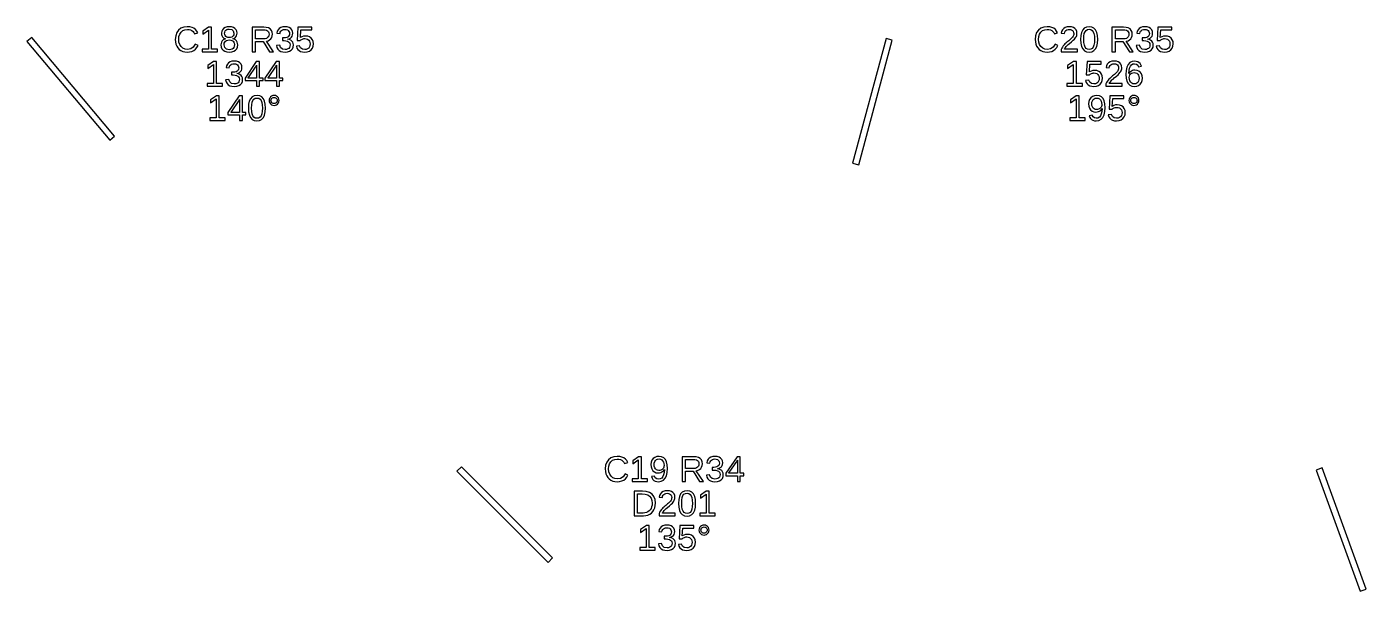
# Model space of a CAD drawing. Extents: x 206 to 2890, y 20 to 453.
# Drawn here: x 1923.4 to 2235, y 321.6 to 452.9 of the extents above; entities that cross this region are included whole.
import ezdxf

# ---------------------------------------------------------------- set-up
doc = ezdxf.new("R2010")
doc.units = 0
doc.layers.get('0').update_dxf_attribs({"linetype": 'CONTINUOUS'})

msp = doc.modelspace()

# ---------------------------------------------------------------- linework, layer by layer
for points in [[(1961.31, 447.093), (1961.81, 447.222), (1962.26, 447.437), (1962.66, 447.734), (1962.99, 448.109), (1963.26, 448.564), (1962.62, 448.881), (1962.15, 448.219), (1961.55, 447.821), (1960.81, 447.689), (1960.23, 447.76), (1959.73, 447.974), (1959.32, 448.33), (1959.01, 448.803), (1958.83, 449.368), (1958.77, 450.024), (1958.83, 450.685), (1959, 451.244), (1959.3, 451.703), (1959.7, 452.043), (1960.19, 452.247), (1960.78, 452.315), (1961.16, 452.286), (1961.51, 452.198), (1961.83, 452.051), (1962.09, 451.848), (1962.31, 451.593), (1962.47, 451.286), (1963.2, 451.53), (1962.97, 451.961), (1962.67, 452.315), (1962.3, 452.592), (1961.86, 452.791), (1961.35, 452.91), (1960.77, 452.95), (1959.96, 452.863), (1959.28, 452.604), (1958.72, 452.173), (1958.31, 451.589), (1958.06, 450.873), (1957.98, 450.024), (1958.02, 449.441), (1958.13, 448.913), (1958.31, 448.44), (1958.56, 448.028), (1958.89, 447.685), (1959.27, 447.41), (1959.72, 447.21), (1960.22, 447.09), (1960.77, 447.05)], [(1967.8, 447.754), (1966.41, 447.754), (1966.41, 452.864), (1965.73, 452.864), (1964.37, 451.933), (1964.37, 451.241), (1965.67, 452.165), (1965.67, 447.754), (1964.21, 447.754), (1964.21, 447.132), (1967.8, 447.132)], [(1971.11, 447.099), (1971.59, 447.247), (1971.98, 447.494), (1972.26, 447.828), (1972.42, 448.24), (1972.48, 448.731), (1972.45, 449.087), (1972.34, 449.401), (1972.17, 449.672), (1971.94, 449.892), (1971.66, 450.047), (1971.32, 450.138), (1971.32, 450.155), (1971.61, 450.247), (1971.86, 450.401), (1972.06, 450.614), (1972.22, 450.873), (1972.31, 451.159), (1972.34, 451.473), (1972.28, 451.895), (1972.12, 452.254), (1971.85, 452.551), (1971.48, 452.773), (1971.04, 452.906), (1970.51, 452.95), (1970, 452.905), (1969.56, 452.769), (1969.19, 452.543), (1968.92, 452.244), (1968.76, 451.89), (1968.7, 451.481), (1968.73, 451.167), (1968.82, 450.881), (1968.97, 450.623), (1969.18, 450.407), (1969.42, 450.248), (1969.71, 450.146), (1969.71, 450.13), (1969.4, 450.043), (1969.13, 449.888), (1968.89, 449.666), (1968.71, 449.391), (1968.61, 449.077), (1968.57, 448.722), (1968.63, 448.229), (1968.8, 447.816), (1969.09, 447.486), (1969.48, 447.244), (1969.96, 447.099), (1970.53, 447.05)], [(1970.21, 450.452), (1969.94, 450.538), (1969.73, 450.681), (1969.58, 450.88), (1969.48, 451.13), (1969.45, 451.432), (1969.48, 451.728), (1969.57, 451.971), (1969.72, 452.16), (1969.93, 452.296), (1970.19, 452.377), (1970.51, 452.405), (1971.1, 452.297), (1971.46, 451.972), (1971.58, 451.432), (1971.55, 451.11), (1971.46, 450.853), (1971.31, 450.661), (1971.1, 450.529), (1970.84, 450.45), (1970.52, 450.423)], [(1976.62, 449.512), (1978.4, 449.512), (1979.89, 447.132), (1980.79, 447.132), (1979.16, 449.601), (1979.57, 449.713), (1979.91, 449.896), (1980.19, 450.151), (1980.4, 450.463), (1980.52, 450.821), (1980.56, 451.225), (1980.5, 451.702), (1980.33, 452.104), (1980.03, 452.431), (1979.63, 452.672), (1979.14, 452.816), (1978.54, 452.864), (1975.84, 452.864), (1975.84, 447.132), (1976.62, 447.132)], [(1976.62, 450.126), (1976.62, 452.242), (1978.46, 452.242), (1978.85, 452.213), (1979.18, 452.125), (1979.44, 451.979), (1979.63, 451.778), (1979.74, 451.524), (1979.78, 451.217), (1979.74, 450.898), (1979.63, 450.63), (1979.44, 450.413), (1979.19, 450.254), (1978.87, 450.158), (1978.49, 450.126)], [(1984.07, 447.099), (1984.56, 447.244), (1984.94, 447.486), (1985.22, 447.816), (1985.39, 448.225), (1985.44, 448.714), (1985.4, 449.06), (1985.28, 449.363), (1985.09, 449.626), (1984.82, 449.835), (1984.48, 449.978), (1984.08, 450.057), (1984.08, 450.073), (1984.44, 450.179), (1984.74, 450.335), (1984.98, 450.539), (1985.15, 450.791), (1985.25, 451.089), (1985.29, 451.432), (1985.23, 451.875), (1985.07, 452.247), (1984.81, 452.549), (1984.45, 452.772), (1984, 452.905), (1983.47, 452.95), (1982.97, 452.906), (1982.54, 452.774), (1982.17, 452.555), (1981.89, 452.258), (1981.69, 451.892), (1981.59, 451.457), (1982.33, 451.4), (1982.39, 451.678), (1982.5, 451.911), (1982.68, 452.099), (1982.89, 452.237), (1983.16, 452.32), (1983.46, 452.348), (1983.78, 452.318), (1984.05, 452.229), (1984.26, 452.081), (1984.41, 451.882), (1984.5, 451.64), (1984.53, 451.355), (1984.5, 451.068), (1984.39, 450.826), (1984.2, 450.629), (1983.95, 450.483), (1983.64, 450.395), (1983.27, 450.366), (1982.87, 450.366), (1982.87, 449.731), (1983.28, 449.731), (1983.7, 449.702), (1984.05, 449.615), (1984.32, 449.469), (1984.52, 449.271), (1984.64, 449.028), (1984.68, 448.739), (1984.65, 448.41), (1984.54, 448.14), (1984.37, 447.929), (1984.13, 447.778), (1983.84, 447.687), (1983.5, 447.656), (1982.87, 447.769), (1982.45, 448.108), (1982.25, 448.674), (1981.49, 448.604), (1981.6, 448.134), (1981.81, 447.746), (1982.11, 447.443), (1982.49, 447.225), (1982.96, 447.094), (1983.5, 447.05)], [(1988.65, 447.108), (1989.15, 447.282), (1989.56, 447.571), (1989.86, 447.961), (1990.03, 448.437), (1990.09, 448.999), (1990.04, 449.497), (1989.87, 449.929), (1989.59, 450.293), (1989.22, 450.569), (1988.77, 450.734), (1988.24, 450.789), (1987.8, 450.749), (1987.4, 450.627), (1987.06, 450.423), (1987.17, 452.242), (1989.76, 452.242), (1989.76, 452.864), (1986.5, 452.864), (1986.31, 449.78), (1987.03, 449.78), (1987.2, 449.915), (1987.37, 450.021), (1987.54, 450.098), (1987.71, 450.15), (1987.9, 450.181), (1988.09, 450.191), (1988.45, 450.154), (1988.75, 450.043), (1989, 449.858), (1989.18, 449.612), (1989.3, 449.321), (1989.33, 448.983), (1989.3, 448.597), (1989.19, 448.271), (1989, 448.004), (1988.75, 447.806), (1988.44, 447.688), (1988.08, 447.648), (1987.52, 447.743), (1987.12, 448.026), (1986.88, 448.499), (1986.14, 448.413), (1986.27, 448.006), (1986.48, 447.668), (1986.77, 447.4), (1987.13, 447.206), (1987.56, 447.089), (1988.06, 447.05)], [(2161.31, 447.093), (2161.81, 447.222), (2162.26, 447.437), (2162.66, 447.734), (2162.99, 448.109), (2163.26, 448.564), (2162.62, 448.881), (2162.15, 448.219), (2161.55, 447.821), (2160.81, 447.689), (2160.23, 447.76), (2159.73, 447.974), (2159.32, 448.33), (2159.01, 448.803), (2158.83, 449.368), (2158.77, 450.024), (2158.83, 450.685), (2159, 451.244), (2159.3, 451.703), (2159.7, 452.043), (2160.19, 452.247), (2160.78, 452.315), (2161.16, 452.286), (2161.51, 452.198), (2161.83, 452.051), (2162.09, 451.848), (2162.31, 451.593), (2162.47, 451.286), (2163.2, 451.53), (2162.97, 451.961), (2162.67, 452.315), (2162.3, 452.592), (2161.86, 452.791), (2161.35, 452.91), (2160.77, 452.95), (2159.96, 452.863), (2159.28, 452.604), (2158.72, 452.173), (2158.31, 451.589), (2158.06, 450.873), (2157.98, 450.024), (2158.02, 449.441), (2158.13, 448.913), (2158.31, 448.44), (2158.56, 448.028), (2158.89, 447.685), (2159.27, 447.41), (2159.72, 447.21), (2160.22, 447.09), (2160.77, 447.05)], [(2167.79, 447.754), (2164.8, 447.754), (2164.9, 447.946), (2165.03, 448.144), (2165.2, 448.346), (2165.4, 448.559), (2165.65, 448.789), (2165.94, 449.036), (2166.45, 449.457), (2166.83, 449.797), (2167.09, 450.057), (2167.28, 450.277), (2167.43, 450.496), (2167.55, 450.716), (2167.63, 450.936), (2167.68, 451.157), (2167.7, 451.379), (2167.65, 451.843), (2167.49, 452.23), (2167.23, 452.541), (2166.88, 452.768), (2166.43, 452.904), (2165.9, 452.95), (2165.41, 452.905), (2164.98, 452.769), (2164.61, 452.543), (2164.32, 452.24), (2164.13, 451.876), (2164.02, 451.448), (2164.77, 451.379), (2164.84, 451.663), (2164.96, 451.901), (2165.13, 452.093), (2165.35, 452.235), (2165.61, 452.319), (2165.9, 452.348), (2166.2, 452.319), (2166.46, 452.232), (2166.67, 452.087), (2166.82, 451.89), (2166.92, 451.646), (2166.95, 451.355), (2166.93, 451.13), (2166.87, 450.921), (2166.79, 450.728), (2166.67, 450.547), (2166.53, 450.37), (2166.36, 450.199), (2166.18, 450.031), (2165.99, 449.863), (2165.78, 449.695), (2165.56, 449.522), (2165.35, 449.34), (2165.13, 449.148), (2164.91, 448.943), (2164.7, 448.724), (2164.5, 448.488), (2164.31, 448.233), (2164.14, 447.953), (2163.99, 447.648), (2163.99, 447.132), (2167.79, 447.132)], [(2171.12, 447.134), (2171.62, 447.387), (2172.01, 447.807), (2172.29, 448.387), (2172.46, 449.118), (2172.52, 450), (2172.46, 450.894), (2172.3, 451.629), (2172.03, 452.205), (2171.65, 452.619), (2171.16, 452.867), (2170.54, 452.95), (2169.91, 452.868), (2169.4, 452.623), (2169.02, 452.213), (2168.75, 451.64), (2168.59, 450.902), (2168.53, 450), (2168.59, 449.114), (2168.75, 448.382), (2169.03, 447.803), (2169.42, 447.385), (2169.91, 447.134), (2170.51, 447.05)], [(2170.13, 447.711), (2169.81, 447.9), (2169.57, 448.214), (2169.41, 448.664), (2169.31, 449.259), (2169.27, 450), (2169.31, 450.759), (2169.4, 451.362), (2169.57, 451.806), (2169.81, 452.112), (2170.13, 452.295), (2170.54, 452.356), (2170.94, 452.294), (2171.25, 452.108), (2171.49, 451.798), (2171.64, 451.351), (2171.74, 450.751), (2171.77, 450), (2171.74, 449.271), (2171.64, 448.68), (2171.47, 448.226), (2171.23, 447.905), (2170.92, 447.712), (2170.52, 447.648)], [(2176.62, 449.512), (2178.4, 449.512), (2179.89, 447.132), (2180.79, 447.132), (2179.16, 449.601), (2179.57, 449.713), (2179.91, 449.896), (2180.19, 450.151), (2180.4, 450.463), (2180.52, 450.821), (2180.56, 451.225), (2180.5, 451.702), (2180.33, 452.104), (2180.03, 452.431), (2179.63, 452.672), (2179.14, 452.816), (2178.54, 452.864), (2175.84, 452.864), (2175.84, 447.132), (2176.62, 447.132)], [(2176.62, 450.126), (2176.62, 452.242), (2178.46, 452.242), (2178.85, 452.213), (2179.18, 452.125), (2179.44, 451.979), (2179.63, 451.778), (2179.74, 451.524), (2179.78, 451.217), (2179.74, 450.898), (2179.63, 450.63), (2179.44, 450.413), (2179.19, 450.254), (2178.87, 450.158), (2178.49, 450.126)], [(2184.07, 447.099), (2184.56, 447.244), (2184.94, 447.486), (2185.22, 447.816), (2185.39, 448.225), (2185.44, 448.714), (2185.4, 449.06), (2185.28, 449.363), (2185.09, 449.626), (2184.82, 449.835), (2184.48, 449.978), (2184.08, 450.057), (2184.08, 450.073), (2184.44, 450.179), (2184.74, 450.335), (2184.98, 450.539), (2185.15, 450.791), (2185.25, 451.089), (2185.29, 451.432), (2185.23, 451.875), (2185.07, 452.247), (2184.81, 452.549), (2184.45, 452.772), (2184, 452.905), (2183.47, 452.95), (2182.97, 452.906), (2182.54, 452.774), (2182.17, 452.555), (2181.89, 452.258), (2181.69, 451.892), (2181.59, 451.457), (2182.33, 451.4), (2182.39, 451.678), (2182.5, 451.911), (2182.68, 452.099), (2182.89, 452.237), (2183.16, 452.32), (2183.46, 452.348), (2183.78, 452.318), (2184.05, 452.229), (2184.26, 452.081), (2184.41, 451.882), (2184.5, 451.64), (2184.53, 451.355), (2184.5, 451.068), (2184.39, 450.826), (2184.2, 450.629), (2183.95, 450.483), (2183.64, 450.395), (2183.27, 450.366), (2182.87, 450.366), (2182.87, 449.731), (2183.28, 449.731), (2183.7, 449.702), (2184.05, 449.615), (2184.32, 449.469), (2184.52, 449.271), (2184.64, 449.028), (2184.68, 448.739), (2184.65, 448.41), (2184.54, 448.14), (2184.37, 447.929), (2184.13, 447.778), (2183.84, 447.687), (2183.5, 447.656), (2182.87, 447.769), (2182.45, 448.108), (2182.25, 448.674), (2181.49, 448.604), (2181.6, 448.134), (2181.81, 447.746), (2182.11, 447.443), (2182.49, 447.225), (2182.96, 447.094), (2183.5, 447.05)], [(2188.65, 447.108), (2189.15, 447.282), (2189.56, 447.571), (2189.86, 447.961), (2190.03, 448.437), (2190.09, 448.999), (2190.04, 449.497), (2189.87, 449.929), (2189.59, 450.293), (2189.22, 450.569), (2188.77, 450.734), (2188.24, 450.789), (2187.8, 450.749), (2187.4, 450.627), (2187.06, 450.423), (2187.17, 452.242), (2189.76, 452.242), (2189.76, 452.864), (2186.5, 452.864), (2186.31, 449.78), (2187.03, 449.78), (2187.2, 449.915), (2187.37, 450.021), (2187.54, 450.098), (2187.71, 450.15), (2187.9, 450.181), (2188.09, 450.191), (2188.45, 450.154), (2188.75, 450.043), (2189, 449.858), (2189.18, 449.612), (2189.3, 449.321), (2189.33, 448.983), (2189.3, 448.597), (2189.19, 448.271), (2189, 448.004), (2188.75, 447.806), (2188.44, 447.688), (2188.08, 447.648), (2187.52, 447.743), (2187.12, 448.026), (2186.88, 448.499), (2186.14, 448.413), (2186.27, 448.006), (2186.48, 447.668), (2186.77, 447.4), (2187.13, 447.206), (2187.56, 447.089), (2188.06, 447.05)], [(1943.86, 427.501), (1924.57, 450.482), (1923.43, 449.518), (1942.71, 426.537)], [(1969.86, 447.731), (1969.46, 448.126), (1969.33, 448.783), (1969.36, 449.098), (1969.47, 449.365), (1969.64, 449.583), (1969.88, 449.745), (1970.17, 449.842), (1970.51, 449.874), (1970.86, 449.844), (1971.16, 449.754), (1971.4, 449.603), (1971.58, 449.394), (1971.68, 449.126), (1971.72, 448.8), (1971.69, 448.42), (1971.59, 448.115), (1971.43, 447.886), (1971.2, 447.727), (1970.9, 447.631), (1970.54, 447.599)], [(2124.72, 449.806), (2123.28, 450.194), (2115.51, 421.216), (2116.96, 420.828)], [(1968.96, 439.754), (1967.56, 439.754), (1967.56, 444.864), (1966.89, 444.864), (1965.53, 443.933), (1965.53, 443.241), (1966.83, 444.165), (1966.83, 439.754), (1965.37, 439.754), (1965.37, 439.132), (1968.96, 439.132)], [(1972.26, 439.099), (1972.74, 439.244), (1973.13, 439.486), (1973.41, 439.816), (1973.58, 440.225), (1973.63, 440.714), (1973.59, 441.06), (1973.47, 441.363), (1973.28, 441.626), (1973.01, 441.835), (1972.67, 441.978), (1972.27, 442.057), (1972.27, 442.073), (1972.63, 442.179), (1972.93, 442.335), (1973.17, 442.539), (1973.34, 442.791), (1973.44, 443.089), (1973.47, 443.432), (1973.42, 443.875), (1973.26, 444.247), (1973, 444.549), (1972.64, 444.772), (1972.19, 444.905), (1971.66, 444.95), (1971.16, 444.906), (1970.73, 444.774), (1970.36, 444.555), (1970.08, 444.258), (1969.88, 443.892), (1969.78, 443.457), (1970.52, 443.4), (1970.58, 443.678), (1970.69, 443.911), (1970.86, 444.099), (1971.08, 444.237), (1971.35, 444.32), (1971.65, 444.348), (1971.97, 444.318), (1972.24, 444.229), (1972.45, 444.081), (1972.6, 443.882), (1972.69, 443.64), (1972.72, 443.355), (1972.69, 443.068), (1972.57, 442.826), (1972.39, 442.629), (1972.14, 442.483), (1971.83, 442.395), (1971.46, 442.366), (1971.06, 442.366), (1971.06, 441.731), (1971.47, 441.731), (1971.89, 441.702), (1972.24, 441.615), (1972.51, 441.469), (1972.71, 441.271), (1972.83, 441.028), (1972.87, 440.739), (1972.84, 440.41), (1972.73, 440.14), (1972.56, 439.929), (1972.32, 439.778), (1972.03, 439.687), (1971.69, 439.656), (1971.06, 439.769), (1970.64, 440.108), (1970.44, 440.674), (1969.68, 440.604), (1969.79, 440.134), (1970, 439.746), (1970.3, 439.443), (1970.68, 439.225), (1971.15, 439.094), (1971.69, 439.05)], [(1977.58, 440.429), (1978.39, 440.429), (1978.39, 441.007), (1977.58, 441.007), (1977.58, 444.864), (1976.82, 444.864), (1974.19, 440.999), (1974.19, 440.429), (1976.89, 440.429), (1976.89, 439.132), (1977.58, 439.132)], [(1974.87, 441.007), (1974.93, 441.089), (1975.15, 441.39), (1976.62, 443.554), (1976.66, 443.618), (1976.71, 443.708), (1976.78, 443.823), (1976.84, 443.932), (1976.88, 444.004), (1976.89, 444.038), (1976.89, 441.007)], [(1982.22, 440.429), (1983.02, 440.429), (1983.02, 441.007), (1982.22, 441.007), (1982.22, 444.864), (1981.45, 444.864), (1978.83, 440.999), (1978.83, 440.429), (1981.53, 440.429), (1981.53, 439.132), (1982.22, 439.132)], [(1979.5, 441.007), (1979.57, 441.089), (1979.79, 441.39), (1981.25, 443.554), (1981.3, 443.618), (1981.35, 443.708), (1981.41, 443.823), (1981.47, 443.932), (1981.51, 444.004), (1981.53, 444.038), (1981.53, 441.007)], [(2168.96, 439.754), (2167.56, 439.754), (2167.56, 444.864), (2166.89, 444.864), (2165.53, 443.933), (2165.53, 443.241), (2166.83, 444.165), (2166.83, 439.754), (2165.37, 439.754), (2165.37, 439.132), (2168.96, 439.132)], [(2172.21, 439.108), (2172.7, 439.282), (2173.11, 439.571), (2173.41, 439.961), (2173.59, 440.437), (2173.65, 440.999), (2173.59, 441.497), (2173.43, 441.929), (2173.15, 442.293), (2172.77, 442.569), (2172.32, 442.734), (2171.8, 442.789), (2171.35, 442.749), (2170.96, 442.627), (2170.61, 442.423), (2170.72, 444.242), (2173.32, 444.242), (2173.32, 444.864), (2170.06, 444.864), (2169.87, 441.78), (2170.58, 441.78), (2170.75, 441.915), (2170.92, 442.021), (2171.09, 442.098), (2171.27, 442.15), (2171.45, 442.181), (2171.65, 442.191), (2172, 442.154), (2172.3, 442.043), (2172.55, 441.858), (2172.74, 441.612), (2172.85, 441.321), (2172.89, 440.983), (2172.85, 440.597), (2172.74, 440.271), (2172.56, 440.004), (2172.3, 439.806), (2172, 439.688), (2171.63, 439.648), (2171.07, 439.743), (2170.68, 440.026), (2170.44, 440.499), (2169.7, 440.413), (2169.83, 440.006), (2170.03, 439.668), (2170.32, 439.4), (2170.68, 439.206), (2171.12, 439.089), (2171.62, 439.05)], [(2178.22, 439.754), (2175.22, 439.754), (2175.32, 439.946), (2175.46, 440.144), (2175.62, 440.346), (2175.83, 440.559), (2176.08, 440.789), (2176.37, 441.036), (2176.87, 441.457), (2177.26, 441.797), (2177.52, 442.057), (2177.7, 442.277), (2177.85, 442.496), (2177.97, 442.716), (2178.06, 442.936), (2178.11, 443.157), (2178.13, 443.379), (2178.07, 443.843), (2177.92, 444.23), (2177.66, 444.541), (2177.3, 444.768), (2176.86, 444.904), (2176.33, 444.95), (2175.83, 444.905), (2175.4, 444.769), (2175.04, 444.543), (2174.75, 444.24), (2174.55, 443.876), (2174.45, 443.448), (2175.2, 443.379), (2175.26, 443.663), (2175.38, 443.901), (2175.56, 444.093), (2175.78, 444.235), (2176.03, 444.319), (2176.33, 444.348), (2176.63, 444.319), (2176.89, 444.232), (2177.1, 444.087), (2177.25, 443.89), (2177.34, 443.646), (2177.37, 443.355), (2177.36, 443.13), (2177.3, 442.921), (2177.21, 442.728), (2177.09, 442.547), (2176.95, 442.37), (2176.79, 442.199), (2176.61, 442.031), (2176.42, 441.863), (2176.21, 441.695), (2175.99, 441.522), (2175.77, 441.34), (2175.55, 441.148), (2175.34, 440.943), (2175.13, 440.724), (2174.93, 440.488), (2174.74, 440.233), (2174.57, 439.953), (2174.42, 439.648), (2174.42, 439.132), (2178.22, 439.132)], [(2181.59, 439.108), (2182.04, 439.283), (2182.41, 439.575), (2182.68, 439.967), (2182.85, 440.445), (2182.9, 441.007), (2182.85, 441.528), (2182.7, 441.973), (2182.44, 442.342), (2182.09, 442.618), (2181.67, 442.783), (2181.18, 442.838), (2180.88, 442.817), (2180.6, 442.752), (2180.35, 442.645), (2180.12, 442.496), (2179.94, 442.309), (2179.79, 442.081), (2179.82, 442.761), (2179.94, 443.325), (2180.13, 443.772), (2180.39, 444.096), (2180.71, 444.291), (2181.1, 444.356), (2181.53, 444.278), (2181.84, 444.045), (2182.04, 443.656), (2182.74, 443.782), (2182.41, 444.431), (2181.87, 444.82), (2181.11, 444.95), (2180.5, 444.861), (2180, 444.595), (2179.59, 444.152), (2179.29, 443.544), (2179.12, 442.782), (2179.06, 441.866), (2179.11, 441.022), (2179.29, 440.323), (2179.57, 439.77), (2179.96, 439.37), (2180.46, 439.13), (2181.05, 439.05)], [(2180.71, 439.687), (2180.43, 439.828), (2180.19, 440.063), (2180, 440.372), (2179.9, 440.734), (2179.86, 441.15), (2179.89, 441.474), (2180, 441.749), (2180.17, 441.974), (2180.41, 442.14), (2180.68, 442.239), (2181, 442.273), (2181.34, 442.235), (2181.62, 442.122), (2181.85, 441.935), (2182.02, 441.678), (2182.12, 441.358), (2182.16, 440.975), (2182.12, 440.589), (2182.02, 440.263), (2181.86, 439.996), (2181.63, 439.798), (2181.35, 439.68), (2181.03, 439.64)], [(1969.61, 431.754), (1968.21, 431.754), (1968.21, 436.864), (1967.54, 436.864), (1966.18, 435.933), (1966.18, 435.241), (1967.48, 436.165), (1967.48, 431.754), (1966.02, 431.754), (1966.02, 431.132), (1969.61, 431.132)], [(1973.6, 432.429), (1974.41, 432.429), (1974.41, 433.007), (1973.6, 433.007), (1973.6, 436.864), (1972.83, 436.864), (1970.21, 432.999), (1970.21, 432.429), (1972.91, 432.429), (1972.91, 431.132), (1973.6, 431.132)], [(1977.56, 431.134), (1978.06, 431.387), (1978.45, 431.807), (1978.73, 432.387), (1978.9, 433.118), (1978.96, 434), (1978.91, 434.894), (1978.75, 435.629), (1978.48, 436.205), (1978.1, 436.619), (1977.6, 436.867), (1976.98, 436.95), (1976.35, 436.868), (1975.84, 436.623), (1975.46, 436.213), (1975.19, 435.64), (1975.03, 434.902), (1974.98, 434), (1975.03, 433.114), (1975.2, 432.382), (1975.47, 431.803), (1975.86, 431.385), (1976.35, 431.134), (1976.96, 431.05)], [(1976.57, 431.711), (1976.25, 431.9), (1976.02, 432.214), (1975.85, 432.664), (1975.75, 433.259), (1975.72, 434), (1975.75, 434.759), (1975.85, 435.362), (1976.01, 435.806), (1976.25, 436.112), (1976.57, 436.295), (1976.98, 436.356), (1977.38, 436.294), (1977.7, 436.108), (1977.93, 435.798), (1978.09, 435.351), (1978.18, 434.751), (1978.22, 434), (1978.18, 433.271), (1978.08, 432.68), (1977.91, 432.226), (1977.68, 431.905), (1977.36, 431.712), (1976.97, 431.648)], [(1981.25, 434.668), (1981.53, 434.781), (1981.77, 434.968), (1981.96, 435.21), (1982.08, 435.484), (1982.12, 435.79), (1982.08, 436.097), (1981.97, 436.371), (1981.78, 436.612), (1981.53, 436.8), (1981.26, 436.912), (1980.95, 436.95), (1980.64, 436.912), (1980.36, 436.798), (1980.12, 436.608), (1979.93, 436.365), (1979.82, 436.093), (1979.78, 435.79), (1979.82, 435.488), (1979.93, 435.215), (1980.13, 434.972), (1980.37, 434.783), (1980.64, 434.669), (1980.95, 434.631)], [(1980.76, 435.082), (1980.59, 435.154), (1980.44, 435.274), (1980.32, 435.427), (1980.25, 435.599), (1980.23, 435.79), (1980.25, 435.981), (1980.32, 436.154), (1980.44, 436.307), (1980.59, 436.427), (1980.76, 436.499), (1980.95, 436.523), (1981.14, 436.499), (1981.31, 436.429), (1981.46, 436.311), (1981.58, 436.159), (1981.65, 435.986), (1981.67, 435.79), (1981.65, 435.597), (1981.58, 435.424), (1981.46, 435.271), (1981.31, 435.153), (1981.14, 435.082), (1980.95, 435.058)], [(2169.61, 431.754), (2168.21, 431.754), (2168.21, 436.864), (2167.54, 436.864), (2166.18, 435.933), (2166.18, 435.241), (2167.48, 436.165), (2167.48, 431.754), (2166.02, 431.754), (2166.02, 431.132), (2169.61, 431.132)], [(2172.79, 431.138), (2173.31, 431.403), (2173.72, 431.844), (2174.02, 432.448), (2174.2, 433.205), (2174.26, 434.114), (2174.2, 434.981), (2174.04, 435.691), (2173.76, 436.242), (2173.38, 436.635), (2172.9, 436.871), (2172.32, 436.95), (2171.76, 436.893), (2171.29, 436.721), (2170.91, 436.435), (2170.63, 436.049), (2170.46, 435.578), (2170.41, 435.021), (2170.46, 434.476), (2170.61, 434.009), (2170.87, 433.618), (2171.21, 433.324), (2171.63, 433.147), (2172.11, 433.089), (2172.41, 433.113), (2172.7, 433.187), (2172.97, 433.31), (2173.21, 433.474), (2173.4, 433.67), (2173.53, 433.898), (2173.48, 433.23), (2173.36, 432.672), (2173.17, 432.226), (2172.91, 431.901), (2172.58, 431.705), (2172.19, 431.64), (2171.75, 431.72), (2171.43, 431.958), (2171.22, 432.356), (2170.53, 432.246), (2170.67, 431.865), (2170.86, 431.56), (2171.1, 431.333), (2171.4, 431.176), (2171.76, 431.082), (2172.18, 431.05)], [(2171.96, 433.707), (2171.68, 433.828), (2171.46, 434.03), (2171.29, 434.302), (2171.19, 434.633), (2171.15, 435.021), (2171.19, 435.403), (2171.29, 435.727), (2171.46, 435.996), (2171.69, 436.196), (2171.96, 436.316), (2172.29, 436.356), (2172.62, 436.309), (2172.91, 436.169), (2173.14, 435.935), (2173.32, 435.624), (2173.42, 435.253), (2173.46, 434.822), (2173.44, 434.605), (2173.39, 434.404), (2173.3, 434.22), (2173.18, 434.057), (2173.04, 433.92), (2172.87, 433.811), (2172.69, 433.731), (2172.49, 433.682), (2172.28, 433.666)], [(2177.49, 431.108), (2177.99, 431.282), (2178.4, 431.571), (2178.7, 431.961), (2178.88, 432.437), (2178.94, 432.999), (2178.88, 433.497), (2178.71, 433.929), (2178.43, 434.293), (2178.06, 434.569), (2177.61, 434.734), (2177.08, 434.789), (2176.64, 434.749), (2176.24, 434.627), (2175.9, 434.423), (2176.01, 436.242), (2178.6, 436.242), (2178.6, 436.864), (2175.34, 436.864), (2175.15, 433.78), (2175.87, 433.78), (2176.04, 433.915), (2176.21, 434.021), (2176.38, 434.098), (2176.56, 434.15), (2176.74, 434.181), (2176.93, 434.191), (2177.29, 434.154), (2177.59, 434.043), (2177.84, 433.858), (2178.03, 433.612), (2178.14, 433.321), (2178.17, 432.983), (2178.14, 432.597), (2178.03, 432.271), (2177.84, 432.004), (2177.59, 431.806), (2177.28, 431.688), (2176.92, 431.648), (2176.36, 431.743), (2175.96, 432.026), (2175.73, 432.499), (2174.98, 432.413), (2175.11, 432.006), (2175.32, 431.668), (2175.61, 431.4), (2175.97, 431.206), (2176.4, 431.089), (2176.9, 431.05)], [(2181.25, 434.668), (2181.53, 434.781), (2181.77, 434.968), (2181.96, 435.21), (2182.08, 435.484), (2182.12, 435.79), (2182.08, 436.097), (2181.97, 436.371), (2181.78, 436.612), (2181.53, 436.8), (2181.26, 436.912), (2180.95, 436.95), (2180.64, 436.912), (2180.36, 436.798), (2180.12, 436.608), (2179.93, 436.365), (2179.82, 436.093), (2179.78, 435.79), (2179.82, 435.488), (2179.93, 435.215), (2180.13, 434.972), (2180.37, 434.783), (2180.64, 434.669), (2180.95, 434.631)], [(2180.76, 435.082), (2180.59, 435.154), (2180.44, 435.274), (2180.32, 435.427), (2180.25, 435.599), (2180.23, 435.79), (2180.25, 435.981), (2180.32, 436.154), (2180.44, 436.307), (2180.59, 436.427), (2180.76, 436.499), (2180.95, 436.523), (2181.14, 436.499), (2181.31, 436.429), (2181.46, 436.311), (2181.58, 436.159), (2181.65, 435.986), (2181.67, 435.79), (2181.65, 435.597), (2181.58, 435.424), (2181.46, 435.271), (2181.31, 435.153), (2181.14, 435.082), (2180.95, 435.058)], [(1970.88, 433.007), (1970.95, 433.089), (1971.17, 433.39), (1972.64, 435.554), (1972.68, 435.618), (1972.73, 435.708), (1972.8, 435.823), (1972.86, 435.932), (1972.89, 436.004), (1972.91, 436.038), (1972.91, 433.007)], [(2061.31, 347.093), (2061.81, 347.222), (2062.26, 347.437), (2062.66, 347.734), (2062.99, 348.109), (2063.26, 348.564), (2062.62, 348.881), (2062.15, 348.219), (2061.55, 347.821), (2060.81, 347.689), (2060.23, 347.76), (2059.73, 347.974), (2059.32, 348.33), (2059.01, 348.803), (2058.83, 349.368), (2058.77, 350.024), (2058.83, 350.685), (2059, 351.244), (2059.3, 351.703), (2059.7, 352.043), (2060.19, 352.247), (2060.78, 352.315), (2061.16, 352.286), (2061.51, 352.198), (2061.83, 352.051), (2062.09, 351.848), (2062.31, 351.593), (2062.47, 351.286), (2063.2, 351.53), (2062.97, 351.961), (2062.67, 352.315), (2062.3, 352.592), (2061.86, 352.791), (2061.35, 352.91), (2060.77, 352.95), (2059.96, 352.863), (2059.28, 352.604), (2058.72, 352.173), (2058.31, 351.589), (2058.06, 350.873), (2057.98, 350.024), (2058.02, 349.441), (2058.13, 348.913), (2058.31, 348.44), (2058.56, 348.028), (2058.89, 347.685), (2059.27, 347.41), (2059.72, 347.21), (2060.22, 347.09), (2060.77, 347.05)], [(2067.8, 347.754), (2066.41, 347.754), (2066.41, 352.864), (2065.73, 352.864), (2064.37, 351.933), (2064.37, 351.241), (2065.67, 352.165), (2065.67, 347.754), (2064.21, 347.754), (2064.21, 347.132), (2067.8, 347.132)], [(2070.99, 347.138), (2071.5, 347.403), (2071.91, 347.844), (2072.21, 348.448), (2072.39, 349.205), (2072.45, 350.114), (2072.39, 350.981), (2072.23, 351.691), (2071.96, 352.242), (2071.58, 352.635), (2071.09, 352.871), (2070.51, 352.95), (2069.95, 352.893), (2069.48, 352.721), (2069.1, 352.435), (2068.82, 352.049), (2068.65, 351.578), (2068.6, 351.021), (2068.65, 350.476), (2068.8, 350.009), (2069.06, 349.618), (2069.41, 349.324), (2069.82, 349.147), (2070.3, 349.089), (2070.61, 349.113), (2070.89, 349.187), (2071.17, 349.31), (2071.4, 349.474), (2071.59, 349.67), (2071.72, 349.898), (2071.68, 349.23), (2071.56, 348.672), (2071.36, 348.226), (2071.1, 347.901), (2070.77, 347.705), (2070.38, 347.64), (2069.94, 347.72), (2069.62, 347.958), (2069.42, 348.356), (2068.72, 348.246), (2068.86, 347.865), (2069.05, 347.56), (2069.3, 347.333), (2069.6, 347.176), (2069.95, 347.082), (2070.37, 347.05)], [(2070.15, 349.707), (2069.88, 349.828), (2069.65, 350.03), (2069.48, 350.302), (2069.38, 350.633), (2069.34, 351.021), (2069.38, 351.403), (2069.48, 351.727), (2069.65, 351.996), (2069.88, 352.196), (2070.15, 352.316), (2070.48, 352.356), (2070.81, 352.309), (2071.1, 352.169), (2071.33, 351.935), (2071.51, 351.624), (2071.61, 351.253), (2071.65, 350.822), (2071.63, 350.605), (2071.58, 350.404), (2071.49, 350.22), (2071.38, 350.057), (2071.23, 349.92), (2071.06, 349.811), (2070.88, 349.731), (2070.68, 349.682), (2070.47, 349.666)], [(2076.62, 349.512), (2078.4, 349.512), (2079.89, 347.132), (2080.79, 347.132), (2079.16, 349.601), (2079.57, 349.713), (2079.91, 349.896), (2080.19, 350.151), (2080.4, 350.463), (2080.52, 350.821), (2080.56, 351.225), (2080.5, 351.702), (2080.33, 352.104), (2080.03, 352.431), (2079.63, 352.672), (2079.14, 352.816), (2078.54, 352.864), (2075.84, 352.864), (2075.84, 347.132), (2076.62, 347.132)], [(2076.62, 350.126), (2076.62, 352.242), (2078.46, 352.242), (2078.85, 352.213), (2079.18, 352.125), (2079.44, 351.979), (2079.63, 351.778), (2079.74, 351.524), (2079.78, 351.217), (2079.74, 350.898), (2079.63, 350.63), (2079.44, 350.413), (2079.19, 350.254), (2078.87, 350.158), (2078.49, 350.126)], [(2084.07, 347.099), (2084.56, 347.244), (2084.94, 347.486), (2085.22, 347.816), (2085.39, 348.225), (2085.44, 348.714), (2085.4, 349.06), (2085.28, 349.363), (2085.09, 349.626), (2084.82, 349.835), (2084.48, 349.978), (2084.08, 350.057), (2084.08, 350.073), (2084.44, 350.179), (2084.74, 350.335), (2084.98, 350.539), (2085.15, 350.791), (2085.25, 351.089), (2085.29, 351.432), (2085.23, 351.875), (2085.07, 352.247), (2084.81, 352.549), (2084.45, 352.772), (2084, 352.905), (2083.47, 352.95), (2082.97, 352.906), (2082.54, 352.774), (2082.17, 352.555), (2081.89, 352.258), (2081.69, 351.892), (2081.59, 351.457), (2082.33, 351.4), (2082.39, 351.678), (2082.5, 351.911), (2082.68, 352.099), (2082.89, 352.237), (2083.16, 352.32), (2083.46, 352.348), (2083.78, 352.318), (2084.05, 352.229), (2084.26, 352.081), (2084.41, 351.882), (2084.5, 351.64), (2084.53, 351.355), (2084.5, 351.068), (2084.39, 350.826), (2084.2, 350.629), (2083.95, 350.483), (2083.64, 350.395), (2083.27, 350.366), (2082.87, 350.366), (2082.87, 349.731), (2083.28, 349.731), (2083.7, 349.702), (2084.05, 349.615), (2084.32, 349.469), (2084.52, 349.271), (2084.64, 349.028), (2084.68, 348.739), (2084.65, 348.41), (2084.54, 348.14), (2084.37, 347.929), (2084.13, 347.778), (2083.84, 347.687), (2083.5, 347.656), (2082.87, 347.769), (2082.45, 348.108), (2082.25, 348.674), (2081.49, 348.604), (2081.6, 348.134), (2081.81, 347.746), (2082.11, 347.443), (2082.49, 347.225), (2082.96, 347.094), (2083.5, 347.05)], [(2089.39, 348.429), (2090.2, 348.429), (2090.2, 349.007), (2089.39, 349.007), (2089.39, 352.864), (2088.63, 352.864), (2086, 348.999), (2086, 348.429), (2088.7, 348.429), (2088.7, 347.132), (2089.39, 347.132)], [(2045.74, 329.317), (2024.53, 350.53), (2023.47, 349.47), (2044.68, 328.256)], [(2086.68, 349.007), (2086.74, 349.089), (2086.96, 349.39), (2088.43, 351.554), (2088.47, 351.618), (2088.52, 351.708), (2088.59, 351.823), (2088.65, 351.932), (2088.69, 352.004), (2088.7, 352.038), (2088.7, 349.007)], [(2234.97, 322.066), (2224.7, 350.257), (2223.3, 349.743), (2233.56, 321.553)], [(2067.4, 339.171), (2067.89, 339.289), (2068.33, 339.485), (2068.72, 339.756), (2069.05, 340.096), (2069.31, 340.505), (2069.5, 340.973), (2069.62, 341.49), (2069.66, 342.057), (2069.57, 342.886), (2069.31, 343.579), (2068.87, 344.134), (2068.27, 344.54), (2067.52, 344.783), (2066.62, 344.864), (2064.72, 344.864), (2064.72, 339.132), (2066.87, 339.132)], [(2065.5, 339.754), (2065.5, 344.242), (2066.6, 344.242), (2067.28, 344.18), (2067.85, 343.993), (2068.29, 343.682), (2068.62, 343.253), (2068.81, 342.711), (2068.88, 342.057), (2068.85, 341.606), (2068.76, 341.196), (2068.62, 340.828), (2068.43, 340.508), (2068.18, 340.242), (2067.89, 340.031), (2067.55, 339.877), (2067.18, 339.785), (2066.78, 339.754)], [(2074.27, 339.754), (2071.28, 339.754), (2071.38, 339.946), (2071.51, 340.144), (2071.68, 340.346), (2071.89, 340.559), (2072.13, 340.789), (2072.43, 341.036), (2072.93, 341.457), (2073.31, 341.797), (2073.58, 342.057), (2073.76, 342.277), (2073.91, 342.496), (2074.03, 342.716), (2074.12, 342.936), (2074.17, 343.157), (2074.18, 343.379), (2074.13, 343.843), (2073.98, 344.23), (2073.72, 344.541), (2073.36, 344.768), (2072.92, 344.904), (2072.38, 344.95), (2071.89, 344.905), (2071.46, 344.769), (2071.09, 344.543), (2070.8, 344.24), (2070.61, 343.876), (2070.51, 343.448), (2071.26, 343.379), (2071.32, 343.663), (2071.44, 343.901), (2071.61, 344.093), (2071.83, 344.235), (2072.09, 344.319), (2072.38, 344.348), (2072.69, 344.319), (2072.95, 344.232), (2073.15, 344.087), (2073.31, 343.89), (2073.4, 343.646), (2073.43, 343.355), (2073.41, 343.13), (2073.36, 342.921), (2073.27, 342.728), (2073.15, 342.547), (2073.01, 342.37), (2072.85, 342.199), (2072.67, 342.031), (2072.47, 341.863), (2072.26, 341.695), (2072.05, 341.522), (2071.83, 341.34), (2071.61, 341.148), (2071.4, 340.943), (2071.19, 340.724), (2070.98, 340.488), (2070.79, 340.233), (2070.62, 339.953), (2070.48, 339.648), (2070.48, 339.132), (2074.27, 339.132)], [(2077.6, 339.134), (2078.1, 339.387), (2078.49, 339.807), (2078.78, 340.387), (2078.94, 341.118), (2079, 342), (2078.95, 342.894), (2078.79, 343.629), (2078.52, 344.205), (2078.14, 344.619), (2077.64, 344.867), (2077.02, 344.95), (2076.39, 344.868), (2075.88, 344.623), (2075.5, 344.213), (2075.23, 343.64), (2075.07, 342.902), (2075.02, 342), (2075.07, 341.114), (2075.24, 340.382), (2075.51, 339.803), (2075.9, 339.385), (2076.39, 339.134), (2077, 339.05)], [(2076.61, 339.711), (2076.3, 339.9), (2076.06, 340.214), (2075.89, 340.664), (2075.79, 341.259), (2075.76, 342), (2075.79, 342.759), (2075.89, 343.362), (2076.05, 343.806), (2076.29, 344.112), (2076.62, 344.295), (2077.02, 344.356), (2077.42, 344.294), (2077.74, 344.108), (2077.97, 343.798), (2078.13, 343.351), (2078.22, 342.751), (2078.26, 342), (2078.22, 341.271), (2078.12, 340.68), (2077.95, 340.226), (2077.72, 339.905), (2077.4, 339.712), (2077.01, 339.648)], [(2083.55, 339.754), (2082.16, 339.754), (2082.16, 344.864), (2081.48, 344.864), (2080.13, 343.933), (2080.13, 343.241), (2081.42, 344.165), (2081.42, 339.754), (2079.96, 339.754), (2079.96, 339.132), (2083.55, 339.132)], [(2069.61, 331.754), (2068.21, 331.754), (2068.21, 336.864), (2067.54, 336.864), (2066.18, 335.933), (2066.18, 335.241), (2067.48, 336.165), (2067.48, 331.754), (2066.02, 331.754), (2066.02, 331.132), (2069.61, 331.132)], [(2072.92, 331.099), (2073.4, 331.244), (2073.78, 331.486), (2074.06, 331.816), (2074.23, 332.225), (2074.28, 332.714), (2074.24, 333.06), (2074.13, 333.363), (2073.93, 333.626), (2073.66, 333.835), (2073.32, 333.978), (2072.93, 334.057), (2072.93, 334.073), (2073.29, 334.179), (2073.58, 334.335), (2073.82, 334.539), (2073.99, 334.791), (2074.09, 335.089), (2074.13, 335.432), (2074.07, 335.875), (2073.91, 336.247), (2073.65, 336.549), (2073.29, 336.772), (2072.84, 336.905), (2072.31, 336.95), (2071.81, 336.906), (2071.38, 336.774), (2071.02, 336.555), (2070.73, 336.258), (2070.53, 335.892), (2070.43, 335.457), (2071.17, 335.4), (2071.23, 335.678), (2071.34, 335.911), (2071.52, 336.099), (2071.74, 336.237), (2072, 336.32), (2072.3, 336.348), (2072.63, 336.318), (2072.89, 336.229), (2073.1, 336.081), (2073.25, 335.882), (2073.34, 335.64), (2073.37, 335.355), (2073.34, 335.068), (2073.23, 334.826), (2073.04, 334.629), (2072.79, 334.483), (2072.48, 334.395), (2072.11, 334.366), (2071.71, 334.366), (2071.71, 333.731), (2072.12, 333.731), (2072.54, 333.702), (2072.89, 333.615), (2073.16, 333.469), (2073.36, 333.271), (2073.48, 333.028), (2073.52, 332.739), (2073.49, 332.41), (2073.38, 332.14), (2073.21, 331.929), (2072.97, 331.778), (2072.68, 331.687), (2072.34, 331.656), (2071.71, 331.769), (2071.29, 332.108), (2071.09, 332.674), (2070.33, 332.604), (2070.45, 332.134), (2070.65, 331.746), (2070.95, 331.443), (2071.34, 331.225), (2071.8, 331.094), (2072.34, 331.05)], [(2077.49, 331.108), (2077.99, 331.282), (2078.4, 331.571), (2078.7, 331.961), (2078.88, 332.437), (2078.94, 332.999), (2078.88, 333.497), (2078.71, 333.929), (2078.43, 334.293), (2078.06, 334.569), (2077.61, 334.734), (2077.08, 334.789), (2076.64, 334.749), (2076.24, 334.627), (2075.9, 334.423), (2076.01, 336.242), (2078.6, 336.242), (2078.6, 336.864), (2075.34, 336.864), (2075.15, 333.78), (2075.87, 333.78), (2076.04, 333.915), (2076.21, 334.021), (2076.38, 334.098), (2076.56, 334.15), (2076.74, 334.181), (2076.93, 334.191), (2077.29, 334.154), (2077.59, 334.043), (2077.84, 333.858), (2078.03, 333.612), (2078.14, 333.321), (2078.17, 332.983), (2078.14, 332.597), (2078.03, 332.271), (2077.84, 332.004), (2077.59, 331.806), (2077.28, 331.688), (2076.92, 331.648), (2076.36, 331.743), (2075.96, 332.026), (2075.73, 332.499), (2074.98, 332.413), (2075.11, 332.006), (2075.32, 331.668), (2075.61, 331.4), (2075.97, 331.206), (2076.4, 331.089), (2076.9, 331.05)], [(2081.25, 334.668), (2081.53, 334.781), (2081.77, 334.968), (2081.96, 335.21), (2082.08, 335.484), (2082.12, 335.79), (2082.08, 336.097), (2081.97, 336.371), (2081.78, 336.612), (2081.53, 336.8), (2081.26, 336.912), (2080.95, 336.95), (2080.64, 336.912), (2080.36, 336.798), (2080.12, 336.608), (2079.93, 336.365), (2079.82, 336.093), (2079.78, 335.79), (2079.82, 335.488), (2079.93, 335.215), (2080.13, 334.972), (2080.37, 334.783), (2080.64, 334.669), (2080.95, 334.631)], [(2080.76, 335.082), (2080.59, 335.154), (2080.44, 335.274), (2080.32, 335.427), (2080.25, 335.599), (2080.23, 335.79), (2080.25, 335.981), (2080.32, 336.154), (2080.44, 336.307), (2080.59, 336.427), (2080.76, 336.499), (2080.95, 336.523), (2081.14, 336.499), (2081.31, 336.429), (2081.46, 336.311), (2081.58, 336.159), (2081.65, 335.986), (2081.67, 335.79), (2081.65, 335.597), (2081.58, 335.424), (2081.46, 335.271), (2081.31, 335.153), (2081.14, 335.082), (2080.95, 335.058)]]:
    msp.add_lwpolyline(points, close=True)

doc.saveas('drawing.dxf')
